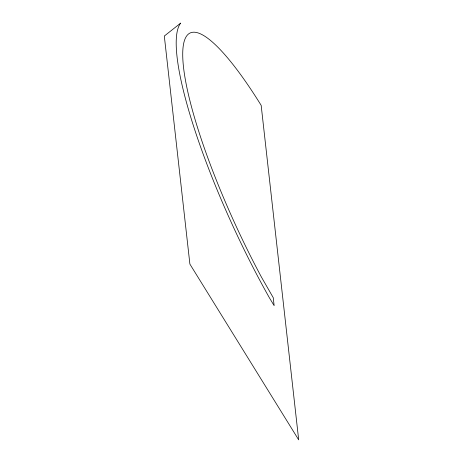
<?xml version="1.0" encoding="UTF-8"?>
<svg xmlns="http://www.w3.org/2000/svg" width="463" height="463" viewBox="0 0 463 463"><rect width="100%" height="100%" fill="white"/><g stroke="black" fill="none" stroke-linecap="round" stroke-linejoin="round"><path stroke-width="0.69" d="M180.628 23.15L164.313 36.045L189.894 264.107L298.687 439.85L261.167 105.356A197.169 39.598 65.1 0 0 182.723 54.402A197.169 39.598 65.1 0 0 261.45 277.129L273.245 297.674L274.142 305.644L269.269 297.582A211.25 42.428 65.1 0 1 180.628 23.15"/></g></svg>
